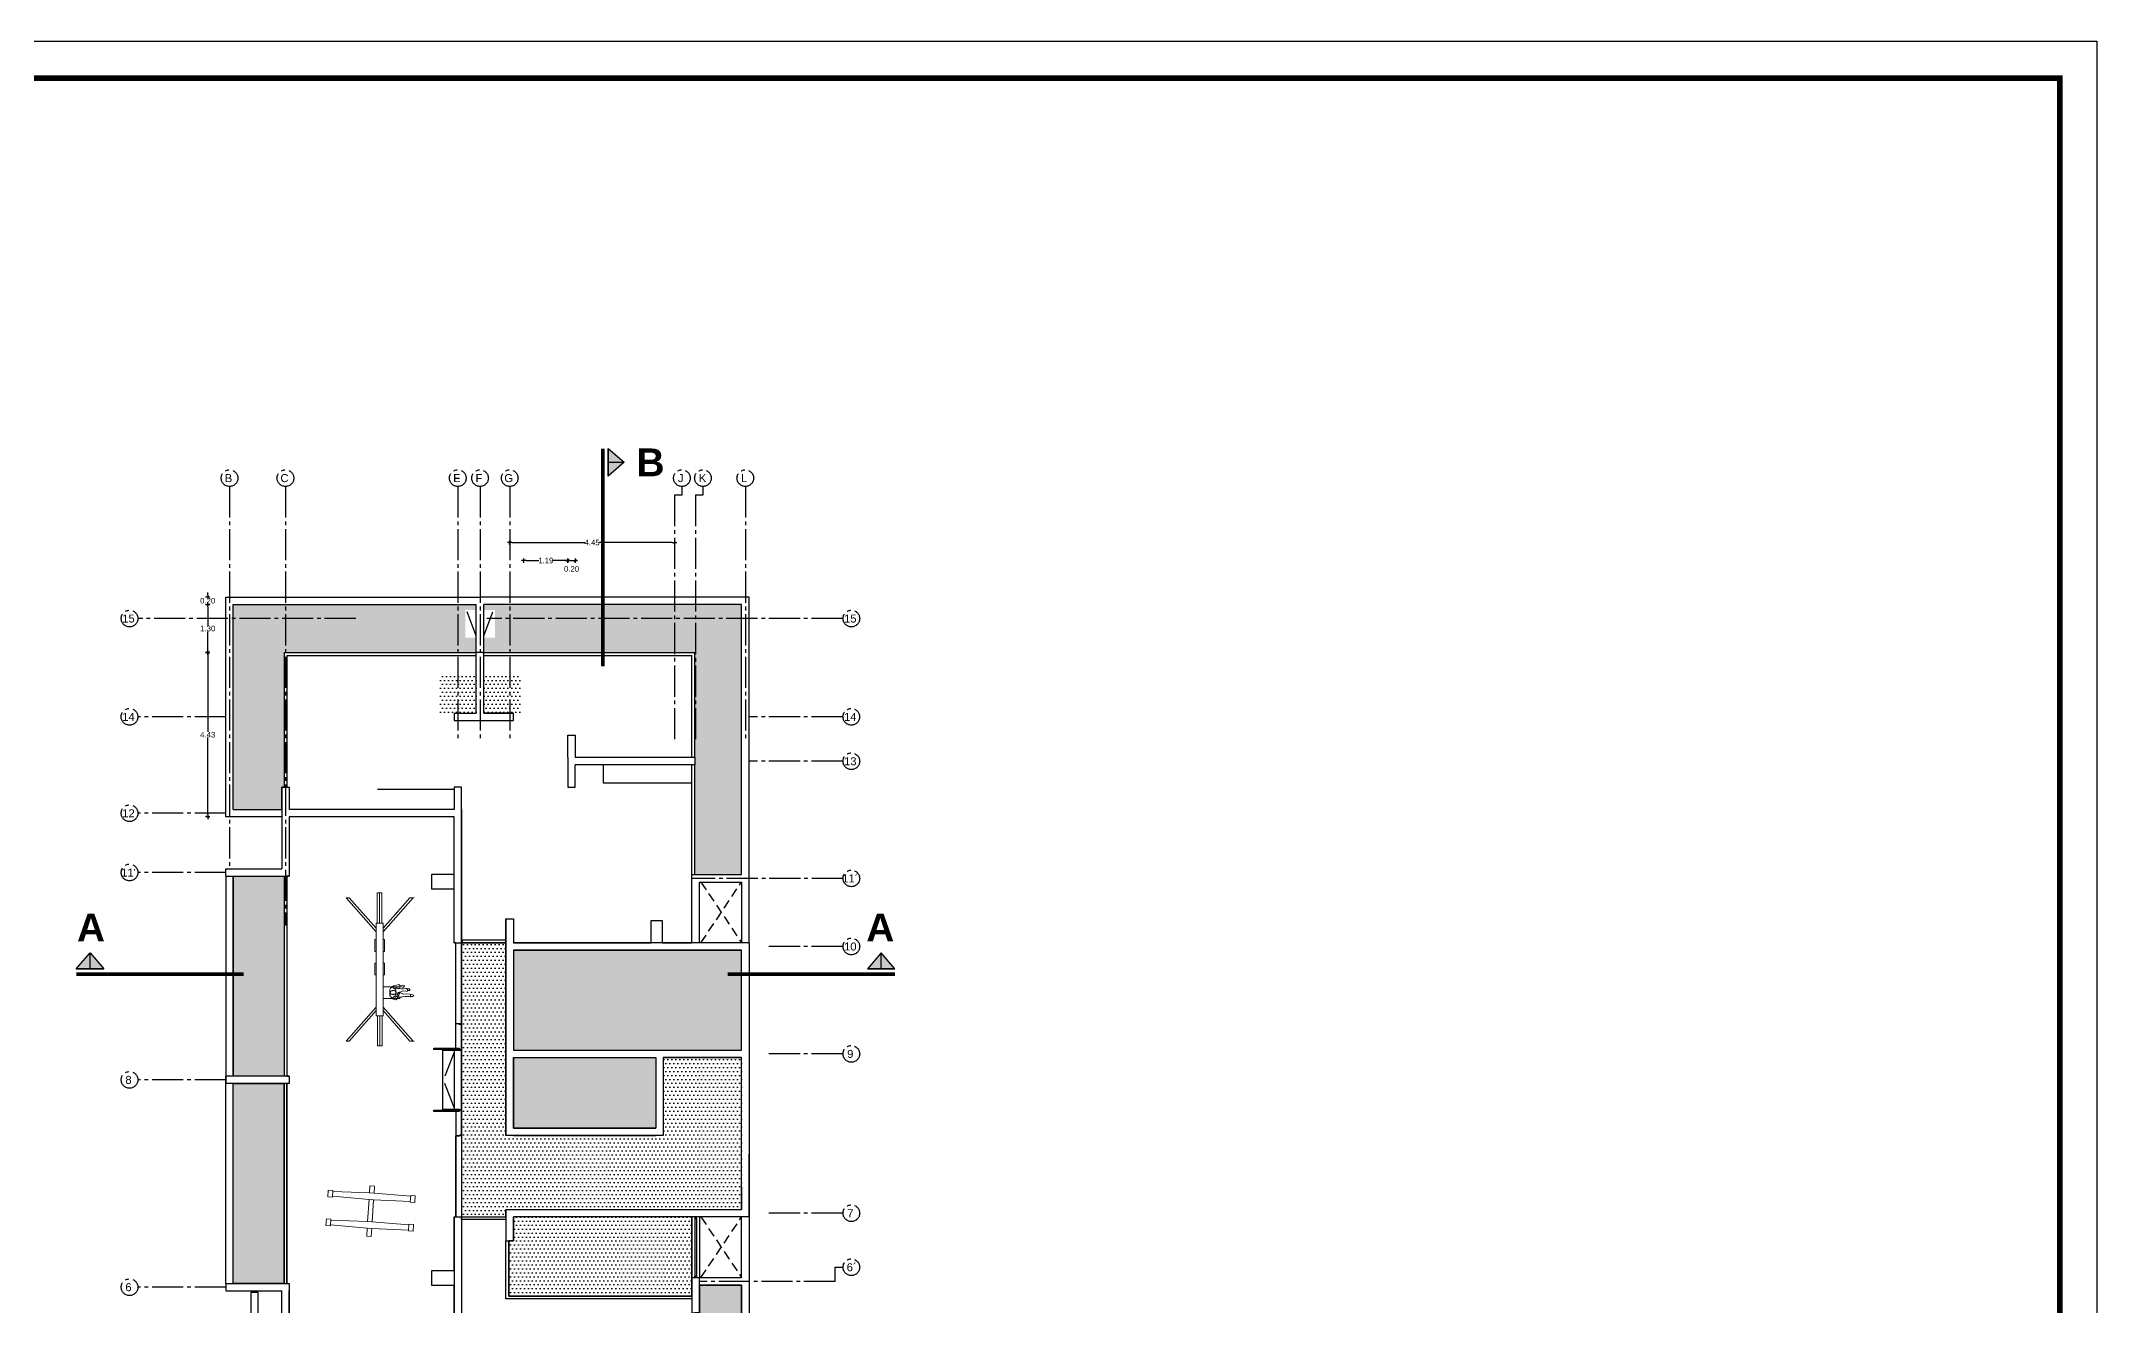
# Model space of a CAD drawing. Header units: millimetres. Extents: x 1217 to 2428, y 234 to 644.
# Drawn here: x 2373 to 2428.5, y 609.5 to 643.7 of the extents above; entities that cross this region are included whole.
import ezdxf

# ---------------------------------------------------------------- set-up
doc = ezdxf.new("R2010")
doc.units = ezdxf.units.MM
for name, pattern in [('ACAD_ISO04W100', [30, 24, -3, 0, -3]), ('DASHDOTX2', [0.84, 0.4, -0.2, 0.04, -0.2]), ('HIDDEN2', [0.1875, 0.125, -0.0625])]:
    doc.linetypes.add(name, pattern=pattern)
doc.layers.get('0').update_dxf_attribs({"lineweight": 5})
doc.layers.add('0.05', color=9, linetype='Continuous', lineweight=5)
for name, color, linetype in [('0.1', 251, 'Continuous'), ('0.2', 2, 'Continuous'), ('CORTES', 30, 'Continuous'), ('EJES', 8, 'Continuous'), ('MUROS', 7, 'Continuous'), ('TABIQUES', 4, 'Continuous')]:
    doc.layers.add(name, color=color, linetype=linetype)
doc.styles.add('INTERARQ', font='arial.ttf')
doc.styles.get("Standard").update_dxf_attribs({"font": 'arial.ttf'})
doc.dimstyles.new('ESCALA_1-50', dxfattribs={"dimtxt": 0.15, "dimasz": 0.06, "dimexe": 0.18, "dimexo": 0.0625, "dimgap": 0, "dimtad": 0, "dimtih": 1, "dimtoh": 1, "dimzin": 0, "dimdsep": 46, "dimtxsty": 'INTERARQ', "dimblk": 'DIMTICK', "dimcen": 0, "dimse1": 1, "dimse2": 1, "dimclrd": 256, "dimclre": 1, "dimclrt": 2, "dimadec": 0, "dimazin": 0, "dimtfac": 4.5, "dimtofl": 0, "dimtmove": 2, "dimatfit": 3, "dimldrblk": 'DIMTICK', "dimfxl": 1, "dimtolj": 1, "dimtzin": 0, "dimarcsym": 0})

# ---------------------------------------------------------------- blocks, each defined once
blk = doc.blocks.new('A$C6AC27FCF')
for p, q in [((-0.564, 0.067), (-0.567, 0.045)), ((-0.567, 0.045), (-0.553, 0.03)), ((-0.541, 0.098), (-0.564, 0.067)), ((-0.553, 0.03), (-0.479, 0.031)), ((-0.496, 0.104), (-0.541, 0.098)), ((-0.451, 0.098), (-0.496, 0.104)), ((-0.479, 0.031), (-0.458, 0.001)), ((-0.458, 0.001), (-0.409, 0.013)), ((-0.448, 0.117), (-0.451, 0.098)), ((-0.409, 0.109), (-0.448, 0.117)), ((-0.316, 0.098), (-0.409, 0.109)), ((-0.409, 0.013), (-0.319, 0.016)), ((-0.319, 0.016), (-0.268, 0.002)), ((-0.253, 0.098), (-0.316, 0.098)), ((-0.268, 0.002), (-0.209, -0.015)), ((-0.226, 0.104), (-0.253, 0.098)), ((-0.15, 0.109), (-0.226, 0.104)), ((-0.068, 0.118), (-0.15, 0.109)), ((-0.017, 0.126), (-0.068, 0.118)), ((0.031, 0.133), (-0.017, 0.126)), ((0.084, 0.216), (0.061, 0.222)), ((0.11, 0.197), (0.084, 0.216)), ((0.163, 0.16), (0.11, 0.197)), ((0.203, 0.123), (0.163, 0.16)), ((0.228, 0.076), (0.203, 0.123)), ((0.225, -0.17), (0.228, 0.076)), ((-0.68, -0.136), (-0.719, -0.153)), ((-0.719, -0.153), (-0.719, -0.173)), ((-0.719, -0.173), (-0.696, -0.201)), ((-0.696, -0.201), (-0.587, -0.204)), ((-0.646, -0.127), (-0.68, -0.136)), ((-0.589, -0.133), (-0.646, -0.127)), ((-0.581, -0.117), (-0.589, -0.133)), ((-0.587, -0.204), (-0.576, -0.212)), ((-0.426, -0.105), (-0.581, -0.117)), ((-0.576, -0.212), (-0.53, -0.206)), ((-0.53, -0.206), (-0.462, -0.204)), ((-0.462, -0.204), (-0.386, -0.206)), ((-0.333, -0.111), (-0.426, -0.105)), ((-0.386, -0.206), (-0.353, -0.212)), ((-0.353, -0.212), (-0.307, -0.204)), ((-0.291, -0.102), (-0.333, -0.111)), ((-0.307, -0.204), (-0.245, -0.229)), ((-0.2, -0.065), (-0.291, -0.102)), ((-0.245, -0.229), (-0.166, -0.229)), ((-0.209, -0.015), (-0.096, -0.046)), ((-0.162, -0.058), (-0.2, -0.065)), ((-0.166, -0.229), (-0.09, -0.226)), ((-0.096, -0.046), (-0.135, -0.053)), ((-0.09, -0.226), (-0.081, -0.226)), ((-0.017, -0.336), (0.053, -0.33)), ((0.053, -0.33), (0.118, -0.294)), ((0.118, -0.294), (0.189, -0.215)), ((0.189, -0.215), (0.203, -0.198)), ((0.203, -0.198), (0.225, -0.17))]:
    blk.add_line(p, q)
for points in [[(-0.451, 0.098), (-0.465, 0.08), (-0.475, 0.056), (-0.479, 0.031)], [(0.031, 0.133), (-0.069, 0.17), (-0.179, 0.187), (-0.173, 0.204), (-0.306, 0.156), (-0.318, 0.164), (-0.282, 0.18), (-0.358, 0.2), (-0.355, 0.22), (-0.257, 0.241), (-0.165, 0.24), (-0.124, 0.272), (0.061, 0.222)], [(0.141, -0.116), (0.172, -0.108), (0.203, -0.08), (0.217, -0.037), (0.189, 0.002), (0.161, 0.019), (0.135, 0.025), (0.118, 0.039), (0.084, 0.033), (0.068, 0.028), (0.045, 0.022), (0.014, 0.016), (0, -0.001), (-0.011, -0.029), (-0.017, -0.037), (-0.037, -0.049), (-0.014, -0.06), (-0.014, -0.082), (0, -0.099), (0.034, -0.111), (0.062, -0.113), (0.073, -0.113), (0.084, -0.127), (0.13, -0.13), (0.132, -0.122)], [(-0.014, -0.003), (-0.006, 0.045), (0.028, 0.098), (0.138, 0.168)], [(-0.589, -0.133), (-0.585, -0.155), (-0.592, -0.17), (-0.587, -0.204)], [(0.013, -0.234), (-0.004, -0.225), (-0.043, -0.187), (-0.054, -0.2), (-0.083, -0.062), (-0.097, -0.056), (-0.091, -0.095), (-0.148, -0.041), (-0.164, -0.054), (-0.13, -0.149), (-0.081, -0.226), (-0.074, -0.268), (-0.017, -0.336)], [(0.139, -0.27), (0.014, -0.175), (0, -0.144), (-0.017, -0.113), (-0.017, -0.082)], [(-0.004, -0.225), (0.02, -0.223), (0.034, -0.237), (0.034, -0.237), (0.013, -0.234)]]:
    blk.add_lwpolyline(points)
blk = doc.blocks.new('columpio')
at = {"layer": '0.05'}
for p, q in [((2395.688, 1084.931), (2395.524, 1084.931)), ((2396.756, 1083.57), (2395.564, 1084.931)), ((2396.756, 1083.713), (2395.688, 1084.931)), ((2396.896, 1085.119), (2396.806, 1085.119)), ((2396.896, 1085.119), (2396.806, 1085.119)), ((2396.896, 1085.119), (2396.806, 1085.119)), ((2396.806, 1083.909), (2396.806, 1085.119)), ((2396.896, 1085.119), (2396.994, 1085.119)), ((2396.9, 1083.909), (2396.9, 1085.119)), ((2396.994, 1083.909), (2396.994, 1085.119)), ((2396.994, 1083.909), (2396.994, 1085.119)), ((2397.037, 1083.57), (2398.229, 1084.931)), ((2397.037, 1083.713), (2398.105, 1084.931)), ((2398.229, 1084.931), (2398.105, 1084.931)), ((2396.756, 1083.259), (2396.709, 1083.259)), ((2396.709, 1082.791), (2396.709, 1083.259)), ((2396.756, 1083.909), (2396.756, 1080.228)), ((2397.037, 1083.909), (2396.756, 1083.909)), ((2397.037, 1083.909), (2397.037, 1080.228)), ((2397.042, 1083.259), (2397.089, 1083.259)), ((2397.087, 1082.79), (2397.089, 1083.259)), ((2396.756, 1082.791), (2396.709, 1082.791)), ((2397.04, 1082.79), (2397.087, 1082.79)), ((2396.756, 1082.322), (2396.709, 1082.322)), ((2396.709, 1081.853), (2396.709, 1082.322)), ((2396.756, 1081.853), (2396.709, 1081.853)), ((2397.037, 1081.853), (2397.084, 1081.852)), ((2397.039, 1082.321), (2397.086, 1082.321)), ((2397.084, 1081.852), (2397.086, 1082.321)), ((2396.092, 1081.384), (2396.092, 1081.307)), ((2396.092, 1081.174), (2396.092, 1081.14)), ((2396.092, 1080.97), (2396.092, 1080.916)), ((2396.2, 1080.916), (2396.092, 1080.916)), ((2396.756, 1081.384), (2396.097, 1081.384)), ((2396.756, 1080.916), (2396.2, 1080.916)), ((2396.271, 1081.34), (2396.271, 1081.33)), ((2396.271, 1080.976), (2396.271, 1080.967)), ((2396.756, 1080.574), (2395.564, 1079.213)), ((2396.756, 1080.431), (2395.688, 1079.213)), ((2397.037, 1080.228), (2396.756, 1080.228)), ((2396.8, 1080.228), (2396.8, 1079.025)), ((2396.893, 1080.228), (2396.893, 1079.025)), ((2396.987, 1080.228), (2396.987, 1079.025)), ((2397.037, 1080.574), (2398.229, 1079.213)), ((2397.037, 1080.431), (2398.105, 1079.213)), ((2395.688, 1079.213), (2395.524, 1079.213)), ((2398.229, 1079.213), (2398.105, 1079.213)), ((2396.896, 1079.025), (2396.8, 1079.025)), ((2396.896, 1079.025), (2396.8, 1079.025)), ((2396.896, 1079.025), (2396.987, 1079.025))]:
    blk.add_line(p, q, dxfattribs=at)
blk.add_blockref('A$C6AC27FCF', (2396.26, 1081.199), dxfattribs=at)
blk = doc.blocks.new('balancín')
at = {"layer": '0.05'}
for p, q in [((2384.311, 1078.044), (2384.476, 1078.044)), ((2384.311, 1078.044), (2384.311, 1077.796)), ((2384.476, 1078.044), (2384.476, 1077.796)), ((2384.476, 1078), (2385.799, 1078.044)), ((2384.476, 1077.839), (2385.799, 1077.796)), ((2385.799, 1078.044), (2385.799, 1078.293)), ((2385.799, 1078.293), (2385.964, 1078.293)), ((2385.799, 1078.044), (2385.964, 1078.044)), ((2385.964, 1078.044), (2385.964, 1078.293)), ((2387.287, 1078.011), (2385.964, 1078.044)), ((2387.287, 1078.044), (2387.452, 1078.044)), ((2387.287, 1078.044), (2387.287, 1077.796)), ((2387.452, 1078.044), (2387.452, 1077.796)), ((2384.311, 1077.796), (2384.476, 1077.796)), ((2385.799, 1077.011), (2385.799, 1077.796)), ((2385.799, 1077.796), (2385.964, 1077.796)), ((2387.287, 1077.827), (2385.964, 1077.796)), ((2385.964, 1077.011), (2385.964, 1077.796)), ((2387.287, 1077.796), (2387.452, 1077.796)), ((2384.311, 1077.011), (2384.476, 1077.011)), ((2384.311, 1077.011), (2384.311, 1076.763)), ((2384.311, 1076.763), (2384.476, 1076.763)), ((2384.476, 1076.967), (2385.799, 1077.011)), ((2384.476, 1077.011), (2384.476, 1076.763)), ((2384.476, 1076.805), (2385.799, 1076.763)), ((2385.799, 1077.011), (2385.964, 1077.011)), ((2385.799, 1076.473), (2385.799, 1076.763)), ((2385.799, 1076.763), (2385.964, 1076.763)), ((2385.799, 1076.473), (2385.964, 1076.473)), ((2387.287, 1076.978), (2385.964, 1077.011)), ((2387.287, 1076.793), (2385.964, 1076.763)), ((2385.964, 1076.473), (2385.964, 1076.763)), ((2387.287, 1077.011), (2387.452, 1077.011)), ((2387.287, 1077.011), (2387.287, 1076.763)), ((2387.287, 1076.763), (2387.452, 1076.763)), ((2387.452, 1077.011), (2387.452, 1076.763))]:
    blk.add_line(p, q, dxfattribs=at)
blk = doc.blocks.new('DIMTICK')
at = {"color": 1}
for p, q in [((-1, 0), (1, 0)), ((0, 1), (0, -1))]:
    blk.add_line(p, q, dxfattribs=at)
at = {"color": 3, "const_width": 0.141}
blk.add_lwpolyline([(0.71, 0.71), (-0.71, -0.71)], dxfattribs=at)
blk = doc.blocks.new('*D1524')
at = {"layer": '0.1', "lineweight": -2, "ltscale": 3, "transparency": 16777216}
for p, q in [((2386.068, 629.641), (2386.414, 629.641)), ((2387.136, 629.641), (2386.79, 629.641))]:
    blk.add_line(p, q, dxfattribs=at)
at = {"layer": 'DEFPOINTS', "color": 0, "ltscale": 3, "transparency": 16777216}
for p in [(2387.196, 629.641), (2386.008, 626.682, 0), (2387.196, 624.924, 0)]:
    blk.add_point(p, dxfattribs=at)
at = {"layer": '0.1', "lineweight": -2, "ltscale": 3, "transparency": 16777216, "xscale": 0.06, "yscale": 0.06, "zscale": 0.06, "rotation": 180}
blk.add_blockref('DIMTICK', (2386.008, 629.641), dxfattribs=at)
at = {"layer": '0.1', "lineweight": -2, "ltscale": 3, "transparency": 16777216, "xscale": 0.06, "yscale": 0.06, "zscale": 0.06}
blk.add_blockref('DIMTICK', (2387.196, 629.641), dxfattribs=at)
at = {"layer": '0.1', "color": 2, "ltscale": 3, "transparency": 16777216, "insert": (2386.602, 629.641), "char_height": 0.15, "attachment_point": 5, "style": 'INTERARQ'}
blk.add_mtext('\\A1;1.19', dxfattribs=at)
blk = doc.blocks.new('*D1525')
at = {"layer": '0.1', "lineweight": -2, "ltscale": 3, "transparency": 16777216}
blk.add_line((2387.256, 629.641), (2387.336, 629.641), dxfattribs=at)
at = {"layer": 'DEFPOINTS', "color": 0, "ltscale": 3, "transparency": 16777216}
for p in [(2387.396, 629.641), (2387.196, 624.924, 0), (2387.396, 624.924)]:
    blk.add_point(p, dxfattribs=at)
at = {"layer": '0.1', "lineweight": -2, "ltscale": 3, "transparency": 16777216, "xscale": 0.06, "yscale": 0.06, "zscale": 0.06, "rotation": 180}
blk.add_blockref('DIMTICK', (2387.196, 629.641), dxfattribs=at)
at = {"layer": '0.1', "lineweight": -2, "ltscale": 3, "transparency": 16777216, "xscale": 0.06, "yscale": 0.06, "zscale": 0.06}
blk.add_blockref('DIMTICK', (2387.396, 629.641), dxfattribs=at)
at = {"layer": '0.1', "color": 2, "ltscale": 3, "transparency": 16777216, "insert": (2387.296, 629.415), "char_height": 0.15, "attachment_point": 5, "style": 'INTERARQ'}
blk.add_mtext('\\A1;0.20', dxfattribs=at)
blk = doc.blocks.new('*D1526')
at = {"layer": '0.1', "lineweight": -2, "ltscale": 3, "transparency": 16777216}
for p, q in [((2377.477, 627.096), (2377.477, 625.016)), ((2377.477, 622.782), (2377.477, 624.862))]:
    blk.add_line(p, q, dxfattribs=at)
at = {"layer": 'DEFPOINTS', "color": 0, "ltscale": 3, "transparency": 16777216}
for p in [(2377.477, 627.156), (2379.537, 627.156, 0), (2377.966, 622.722, 0)]:
    blk.add_point(p, dxfattribs=at)
at = {"layer": '0.1', "lineweight": -2, "ltscale": 3, "transparency": 16777216, "xscale": 0.06, "yscale": 0.06, "zscale": 0.06}
for p, rotation in [((2377.477, 627.156), 90), ((2377.477, 622.722), 270)]:
    blk.add_blockref('DIMTICK', p, dxfattribs=dict(at, rotation=rotation))
at = {"layer": '0.1', "color": 2, "ltscale": 3, "transparency": 16777216, "insert": (2377.477, 624.939), "char_height": 0.15, "attachment_point": 5, "style": 'INTERARQ'}
blk.add_mtext('\\A1;4.43', dxfattribs=at)
blk = doc.blocks.new('*D1527')
at = {"layer": '0.1', "lineweight": -2, "ltscale": 3, "transparency": 16777216}
for p, q in [((2377.477, 628.396), (2377.477, 627.883)), ((2377.477, 627.216), (2377.477, 627.73))]:
    blk.add_line(p, q, dxfattribs=at)
at = {"layer": 'DEFPOINTS', "color": 0, "ltscale": 3, "transparency": 16777216}
for p in [(2377.477, 628.456), (2378.166, 628.456), (2379.537, 627.156)]:
    blk.add_point(p, dxfattribs=at)
at = {"layer": '0.1', "lineweight": -2, "ltscale": 3, "transparency": 16777216, "xscale": 0.06, "yscale": 0.06, "zscale": 0.06}
for p, rotation in [((2377.477, 628.456), 90), ((2377.477, 627.156), 270)]:
    blk.add_blockref('DIMTICK', p, dxfattribs=dict(at, rotation=rotation))
at = {"layer": '0.1', "color": 2, "ltscale": 3, "transparency": 16777216, "insert": (2377.477, 627.806), "char_height": 0.15, "attachment_point": 5, "style": 'INTERARQ'}
blk.add_mtext('\\A1;1.30', dxfattribs=at)
blk = doc.blocks.new('*D1528')
at = {"layer": '0.1', "lineweight": -2, "ltscale": 3, "transparency": 16777216}
for p, q in [((2377.477, 628.716), (2377.477, 628.776)), ((2377.477, 628.396), (2377.477, 628.336))]:
    blk.add_line(p, q, dxfattribs=at)
at = {"layer": 'DEFPOINTS', "color": 0, "ltscale": 3, "transparency": 16777216}
for p in [(2377.477, 628.656), (2377.966, 628.656), (2378.166, 628.456)]:
    blk.add_point(p, dxfattribs=at)
at = {"layer": '0.1', "lineweight": -2, "ltscale": 3, "transparency": 16777216, "xscale": 0.06, "yscale": 0.06, "zscale": 0.06}
for p, rotation in [((2377.477, 628.656), 270), ((2377.477, 628.456), 90)]:
    blk.add_blockref('DIMTICK', p, dxfattribs=dict(at, rotation=rotation))
at = {"layer": '0.1', "color": 2, "ltscale": 3, "transparency": 16777216, "insert": (2377.477, 628.556), "char_height": 0.15, "attachment_point": 5, "style": 'INTERARQ'}
blk.add_mtext('\\A1;0.20', dxfattribs=at)
blk = doc.blocks.new('*D1545')
at = {"layer": '0.1', "lineweight": -2, "ltscale": 3, "transparency": 16777216}
for p, q in [((2385.687, 630.127), (2387.652, 630.127)), ((2390.014, 630.127), (2388.049, 630.127))]:
    blk.add_line(p, q, dxfattribs=at)
at = {"layer": 'DEFPOINTS', "color": 0, "ltscale": 3, "transparency": 16777216}
for p in [(2390.074, 630.127), (2385.627, 629.017, 0), (2390.074, 628.656, 0)]:
    blk.add_point(p, dxfattribs=at)
at = {"layer": '0.1', "lineweight": -2, "ltscale": 3, "transparency": 16777216, "xscale": 0.06, "yscale": 0.06, "zscale": 0.06, "rotation": 180}
blk.add_blockref('DIMTICK', (2385.627, 630.127), dxfattribs=at)
at = {"layer": '0.1', "lineweight": -2, "ltscale": 3, "transparency": 16777216, "xscale": 0.06, "yscale": 0.06, "zscale": 0.06}
blk.add_blockref('DIMTICK', (2390.074, 630.127), dxfattribs=at)
at = {"layer": '0.1', "color": 2, "ltscale": 3, "transparency": 16777216, "insert": (2387.851, 630.127), "char_height": 0.15, "attachment_point": 5, "style": 'INTERARQ'}
blk.add_mtext('\\A1;4.45', dxfattribs=at)

msp = doc.modelspace()

# ---------------------------------------------------------------- hatches: boundary and pattern name
at = {"layer": '0.1', "ltscale": 3}
h = msp.add_hatch(dxfattribs=at)
h.set_pattern_fill('TEXTURE', color=256, scale=0.25, pattern_type=2)
h.set_pattern_definition([(0, (-121.64268, -347.84415), (0.11, 0.19), [0.01, -0.1675, 0.0075, -0.0725, 0.015, -0.1775]), (10, (-121.69018, -347.74165), (0.067230114, 0.237786904), [0.0175, -0.0425, 0.0225, -0.1325, 0.0125, -0.165]), (20, (-121.71518, -347.82165), (0.1112257946, 0.184146878), [0.02, -0.1375, 0.0175, -0.1025, 0.0125, -0.08]), (30, (-121.64268, -347.83665), (-0.018307714, 0.21170989), [0.0125, -0.0825, 0.01, -0.1225, 0.0075, -0.1625]), (40, (-121.71268, -347.78165), (0.028196598, 0.1803086295), [0.01, -0.11, 0.0075, -0.07, 0.02, -0.1275]), (50, (-121.67518, -347.87165), (-0.066873221, 0.196444578), [0.005, -0.0925, 0.0125, -0.1525, 0.015, -0.0775]), (60, (-121.66768, -347.85415), (-0.082894192, 0.186423048), [0.0125, -0.1025, 0.005, -0.12, 0.01, -0.0925]), (70, (-121.69518, -347.88415), (-0.091576892, 0.1796557065), [0.0075, -0.0475, 0.015, -0.08, 0.01, -0.11]), (80, (-121.68268, -347.73665), (-0.173804453, 0.137266209), [0.0175, -0.11, 0.0075, -0.13, 0.015, -0.1225]), (90, (-121.66768, -347.84415), (-0.22, 0.0925), [0.015, -0.0775, 0.01, -0.1525, 0.005, -0.155]), (100, (-121.70768, -347.76665), (-0.206642882, 0.120954409), [0.0175, -0.0975, 0.015, -0.08, 0.0175, -0.1825]), (110, (-121.72518, -347.90915), (-0.200366951, 0.068075949), [0.02, -0.065, 0.01, -0.1325, 0.015, -0.145]), (120, (-121.79268, -347.87915), (-0.238874954, 0.023743557), [0.0125, -0.1675, 0.015, -0.0775, 0.0175, -0.1025]), (130, (-121.73768, -347.93415), (-0.232589806, 0.059388401), [0.0075, -0.055, 0.01, -0.1075, 0.02, -0.14]), (140, (-121.81268, -347.73415), (-0.18383071, -0.02850474), [0.015, -0.09, 0.0175, -0.0775, 0.01, -0.105]), (150, (-121.60518, -347.94915), (-0.170687477, -0.100639382), [0.01, -0.07, 0.02, -0.155, 0.0175, -0.1425]), (160, (-121.77018, -347.80915), (-0.198250895, -0.135357241), [0.015, -0.105, 0.0125, -0.095, 0.01, -0.1525]), (170, (-121.75518, -347.86915), (-0.179703373, -0.140935971), [0.0225, -0.0825, 0.015, -0.1125, 0.02, -0.11])])
h.paths.add_polyline_path([(2379.537, 608.327), (2378.166, 608.327), (2378.166, 599.426), (2383.306, 599.426), (2383.306, 600.713), (2381.986, 600.713), (2381.986, 602.998), (2379.476, 602.998), (2379.476, 603.51), (2379.537, 603.51)])
h.paths.add_polyline_path([(2379.536, 610.127), (2378.166, 610.127), (2378.166, 615.524), (2379.536, 615.524)])
h.paths.add_polyline_path([(2379.536, 615.724), (2378.166, 615.724), (2378.166, 621.122), (2379.536, 621.122)])
h.paths.add_polyline_path([(2384.926, 628.456), (2391.886, 628.456), (2391.886, 621.164), (2390.621, 621.163), (2390.621, 627.156), (2384.926, 627.156), (2384.926, 627.557), (2385.226, 627.557), (2385.226, 628.306), (2384.926, 628.306)])
edge = h.paths.add_edge_path()
edge.add_line((2391.886, 610.085), (2390.746, 610.085))
edge.add_line((2390.746, 610.085), (2390.746, 609.335))
edge.add_line((2390.746, 609.335), (2390.621, 609.335))
edge.add_line((2390.621, 609.335), (2390.621, 602.998))
edge.add_line((2390.621, 602.998), (2390.176, 602.998))
edge.add_line((2390.176, 602.998), (2390.176, 602.339))
edge.add_line((2390.176, 602.339), (2390.151, 602.339))
edge.add_line((2390.151, 602.339), (2390.151, 600.713))
edge.add_line((2390.151, 600.713), (2386.346, 600.713))
edge.add_line((2386.346, 600.713), (2386.346, 599.426))
edge.add_line((2386.346, 599.426), (2391.886, 599.426))
edge.add_line((2391.886, 599.426), (2391.886, 610.085))
h.paths.add_polyline_path([(2379.537, 627.156), (2384.726, 627.156), (2384.726, 627.557), (2384.426, 627.557), (2384.426, 628.306), (2384.726, 628.306), (2384.726, 628.456), (2378.166, 628.456), (2378.166, 622.921), (2379.476, 622.921), (2379.476, 623.521), (2379.54, 623.521)])
h = msp.add_hatch(dxfattribs=at)
h.set_pattern_fill('DOTS', color=256, scale=0.0675)
h.set_pattern_definition([(0, (-121.82268, -347.96415), (0.053578128, 0.1071562556), [0, -0.1071562556])])
h.paths.add_polyline_path([(2384.726, 626.608), (2384.227, 626.608), (2384.227, 625.524), (2384.726, 625.524)])
h.paths.add_polyline_path([(2384.227, 626.608), (2383.714, 626.608), (2383.714, 625.524), (2384.125, 625.524), (2384.125, 625.524), (2384.227, 625.524)])
h.paths.add_polyline_path([(2385.628, 626.608), (2384.926, 626.608), (2384.926, 625.524), (2385.628, 625.524)])
h.paths.add_polyline_path([(2385.938, 626.608), (2385.628, 626.608), (2385.628, 625.524), (2385.727, 625.524), (2385.938, 625.524)])
h = msp.add_hatch(dxfattribs=at)
h.set_pattern_fill('DOTS', color=256, scale=0.0675)
h.set_pattern_definition([(0, (1186.69222, -211.82304), (0.053578128, 0.107156256), [0, -0.107156256])])
h.paths.add_polyline_path([(2385.527, 619.321), (2384.325, 619.321), (2384.325, 611.927), (2385.527, 611.927), (2385.527, 612.124), (2391.886, 612.123), (2391.887, 616.224), (2389.767, 616.224), (2389.767, 614.124), (2385.527, 614.124)])
h = msp.add_hatch(dxfattribs=at)
h.set_pattern_fill('DOTS', color=256, scale=0.0375)
h.set_pattern_definition([(0, (1582.40451, 82.24349), (0.0297656266, 0.059531253), [0, -0.059531253])])
h.paths.add_polyline_path([(2385.727, 616.425), (2391.887, 616.424), (2391.887, 619.124), (2385.727, 619.124)])
h = msp.add_hatch(dxfattribs=at)
h.set_pattern_fill('DOTS', color=256, scale=0.0225)
h.set_pattern_definition([(0, (1582.404508, 82.04349), (0.017859376, 0.0357187519), [0, -0.0357187519])])
h.paths.add_polyline_path([(2385.727, 616.224), (2389.567, 616.224), (2389.567, 614.324), (2385.727, 614.324)])
h = msp.add_hatch(dxfattribs=at)
h.set_pattern_fill('DOTS', color=256, scale=0.0675)
h.set_pattern_definition([(0, (1582.40451, 82.24349), (0.053578128, 0.107156256), [0, -0.107156256])])
h.paths.add_polyline_path([(2385.727, 611.924), (2385.727, 611.274), (2385.602, 611.274), (2385.602, 609.785), (2390.546, 609.785), (2390.546, 611.924)])
at = {"layer": 'CORTES', "ltscale": 3}
h = msp.add_hatch(color=256, dxfattribs=at)
h.dxf.hatch_style = 1
h.paths.add_polyline_path([(2388.717, 632.294), (2388.286, 631.922), (2388.286, 632.294)])
h.paths.add_polyline_path([(2388.717, 632.294), (2388.286, 632.294), (2388.286, 632.665)])
h = msp.add_hatch(color=256, dxfattribs=at)
h.dxf.hatch_style = 1
h.paths.add_polyline_path([(2374.302, 619.053), (2374.674, 618.623), (2374.302, 618.623)])
h.paths.add_polyline_path([(2374.302, 619.053), (2374.302, 618.623), (2373.931, 618.623)])
h = msp.add_hatch(color=256, dxfattribs=at)
h.dxf.hatch_style = 1
h.paths.add_polyline_path([(2395.652, 619.053), (2396.023, 618.623), (2395.652, 618.623)])
h.paths.add_polyline_path([(2395.652, 619.053), (2395.652, 618.623), (2395.281, 618.623)])

# ---------------------------------------------------------------- linework, layer by layer
at = {"layer": '0.1', "ltscale": 3, "elevation": 0}
for points in [[(2338.461, 583.663), (2338.461, 643.663), (2428.461, 643.663), (2428.461, 583.663), (2338.461, 583.663)], [(2384.325, 622.921), (2384.325, 619.379), (2384.342, 619.379), (2384.342, 619.379), (2384.342, 619.343), (2384.353, 619.343), (2384.353, 619.321), (2385.009, 619.321), (2385.527, 619.321), (2385.527, 619.974), (2385.727, 619.974), (2385.727, 619.324), (2388.112, 619.324), (2389.446, 619.324), (2389.446, 619.924), (2389.746, 619.924), (2389.746, 619.324), (2390.546, 619.324), (2390.546, 623.636), (2388.161, 623.636), (2388.161, 624.124), (2387.396, 624.124)], [(2382.061, 623.471), (2384.125, 623.471), (2384.126, 622.921)], [(2383.825, 616.423), (2384.266, 616.423), (2384.266, 616.44), (2383.579, 616.44), (2383.579, 616.476), (2384.266, 616.477), (2384.266, 616.44), (2384.302, 616.44), (2384.302, 616.452), (2384.325, 616.452), (2384.325, 617.108), (2384.302, 617.108), (2384.302, 617.119), (2384.266, 617.119), (2384.266, 617.136), (2384.175, 617.136), (2384.175, 619.321), (2384.126, 619.321), (2384.126, 620.769), (2383.523, 620.769), (2383.523, 621.174), (2384.126, 621.174), (2384.126, 622.721), (2379.676, 622.721), (2379.676, 621.122), (2379.611, 621.122), (2379.611, 615.724), (2379.676, 615.724), (2379.676, 615.524), (2379.611, 615.524), (2379.611, 610.127), (2379.676, 610.127), (2379.676, 608.527)], [(2385.527, 619.321), (2384.325, 619.321), (2384.325, 611.927), (2385.527, 611.927), (2385.527, 612.124), (2391.886, 612.123), (2391.887, 616.224), (2389.767, 616.224), (2389.767, 614.124), (2385.527, 614.124), (2385.527, 619.321)], [(2385.527, 618.175), (2385.527, 619.125)], [(2384.126, 608.528), (2384.126, 610.074), (2383.523, 610.074), (2383.523, 610.479), (2384.126, 610.479), (2384.126, 611.928), (2384.175, 611.928), (2384.175, 614.113), (2384.266, 614.113), (2384.266, 614.13), (2384.302, 614.13), (2384.302, 614.141), (2384.325, 614.141), (2384.325, 614.797), (2384.302, 614.797), (2384.302, 614.808), (2384.266, 614.808), (2384.266, 614.772), (2383.579, 614.772), (2383.579, 614.808), (2384.266, 614.808), (2384.266, 614.825), (2383.825, 614.825), (2383.825, 616.423)], [(2392.086, 614.525), (2392.084, 612.725)], [(2385.727, 611.924), (2385.727, 611.274), (2385.602, 611.274), (2385.602, 609.785), (2390.546, 609.785), (2390.546, 611.924), (2385.727, 611.924)], [(2391.886, 610.085), (2390.746, 610.085), (2390.746, 609.335), (2390.621, 609.335), (2390.621, 602.998), (2390.176, 602.998), (2390.176, 602.339), (2390.151, 602.339), (2390.151, 600.713), (2386.346, 600.713), (2386.346, 599.426), (2391.886, 599.426), (2391.886, 610.085)]]:
    msp.add_lwpolyline(points, dxfattribs=at)
at = {"layer": '0.1', "ltscale": 3, "const_width": 0.15, "elevation": 0}
msp.add_lwpolyline([(2339.461, 584.663), (2339.461, 642.663), (2427.461, 642.663), (2427.461, 584.663)], close=True, dxfattribs=at)
at = {"layer": '0.1', "linetype": 'ByBlock', "elevation": 0}
for points in [[(2384.726, 627.607), (2384.476, 628.256)], [(2384.926, 627.607), (2385.176, 628.256)], [(2384.125, 616.373), (2383.875, 615.724)], [(2384.125, 616.373), (2383.875, 615.724)], [(2384.125, 614.875), (2383.875, 615.524)], [(2384.125, 614.875), (2383.875, 615.524)]]:
    msp.add_lwpolyline(points, dxfattribs=at)
at = {"layer": '0.1', "ltscale": 3, "elevation": 0}
for points in [[(2379.536, 615.724), (2378.166, 615.724), (2378.166, 621.122), (2379.536, 621.122)], [(2385.727, 616.224), (2389.567, 616.224), (2389.567, 614.324), (2385.727, 614.324)], [(2379.536, 610.127), (2378.166, 610.127), (2378.166, 615.524), (2379.536, 615.524)]]:
    msp.add_lwpolyline(points, close=True, dxfattribs=at)
at = {"layer": '0.1', "color": 5, "ltscale": 3, "elevation": 0}
for points in [[(2384.175, 617.136), (2384.175, 619.321)], [(2384.175, 616.423), (2384.175, 619.321)], [(2384.325, 619.321), (2385.527, 619.321), (2385.527, 619.396), (2384.325, 619.396), (2384.325, 619.321)], [(2384.325, 617.136), (2384.325, 619.321)], [(2384.325, 616.423), (2384.325, 619.321)], [(2384.325, 617.136), (2384.175, 617.136)], [(2384.175, 614.825), (2384.175, 611.927)], [(2384.325, 614.825), (2384.325, 611.927)], [(2384.175, 614.113), (2384.175, 611.928)], [(2384.325, 614.113), (2384.175, 614.113)], [(2384.325, 614.113), (2384.325, 611.928)], [(2384.325, 611.927), (2385.527, 611.927), (2385.527, 611.852), (2384.325, 611.852), (2384.325, 611.927)], [(2390.546, 609.71), (2385.527, 609.71), (2385.527, 611.274)], [(2390.546, 609.785), (2385.602, 609.785), (2385.602, 611.274)], [(2390.546, 609.71), (2385.527, 609.71), (2385.527, 610.562)], [(2390.546, 609.785), (2385.602, 609.785), (2385.602, 610.562)]]:
    msp.add_lwpolyline(points, dxfattribs=at)
at = {"layer": '0.1', "elevation": 0}
for points in [[(2390.623, 611.883), (2390.623, 610.285)], [(2390.664, 611.883), (2390.664, 610.285)]]:
    msp.add_lwpolyline(points, dxfattribs=at)
at = {"layer": '0.2'}
for p, q in [((2384.726, 627.156, 0), (2384.726, 628.456, 0)), ((2384.926, 627.156, 0), (2384.926, 628.456, 0)), ((2384.726, 625.524, 0), (2384.726, 627.156, 0)), ((2384.926, 625.524, 0), (2384.926, 627.156, 0)), ((2384.125, 625.524, 0), (2384.726, 625.524, 0)), ((2385.727, 625.524, 0), (2384.926, 625.524, 0)), ((2379.476, 622.721, 0), (2377.966, 622.721, 0)), ((2378.166, 622.921, 0), (2379.476, 622.921, 0)), ((2377.966, 621.122, 0), (2379.676, 621.122, 0)), ((2377.966, 621.122, 0), (2377.966, 615.724, 0)), ((2378.166, 621.122, 0), (2378.166, 615.724, 0)), ((2391.886, 620.964, 0), (2391.886, 619.324, 0)), ((2384.125, 619.321, 0), (2384.325, 619.321, 0)), ((2379.676, 615.724, 0), (2377.966, 615.724, 0)), ((2379.676, 615.524, 0), (2377.966, 615.524, 0)), ((2377.966, 610.127, 0), (2377.966, 615.524, 0)), ((2378.166, 610.127, 0), (2378.166, 615.524, 0)), ((2391.886, 610.285, 0), (2391.886, 611.924, 0)), ((2391.886, 610.285, 0), (2391.886, 611.924, 0)), ((2392.086, 611.924, 0), (2392.086, 599.226, 0)), ((2390.746, 610.285, 0), (2391.886, 610.285, 0)), ((2390.746, 610.285, 0), (2391.886, 610.285, 0))]:
    msp.add_line(p, q, dxfattribs=at)
at = {"layer": '0.2', "color": 1}
for p, q in [((2379.536, 621.122, 0), (2379.536, 615.724, 0)), ((2379.611, 621.122, 0), (2379.611, 615.724, 0)), ((2379.536, 610.127, 0), (2379.536, 615.524, 0)), ((2379.611, 610.127, 0), (2379.611, 615.524, 0))]:
    msp.add_line(p, q, dxfattribs=at)
at = {"layer": '0.2', "elevation": 0}
for points in [[(2377.966, 622.721), (2377.966, 628.656), (2384.826, 628.656)], [(2392.086, 619.324), (2392.086, 628.656), (2384.826, 628.656)], [(2378.166, 622.921), (2378.166, 628.456), (2384.726, 628.456)], [(2391.886, 621.164), (2391.886, 628.456), (2384.926, 628.456)], [(2384.926, 627.156), (2384.726, 627.156)], [(2384.125, 625.524), (2384.125, 625.324), (2385.727, 625.324), (2385.727, 625.524)], [(2387.196, 624.324), (2387.196, 624.924), (2387.396, 624.924), (2387.396, 624.324)], [(2387.196, 624.324), (2387.196, 624.124)], [(2390.621, 624.324), (2387.396, 624.324)], [(2390.621, 624.324), (2390.621, 624.124)], [(2387.196, 624.124), (2387.196, 623.524), (2387.396, 623.524), (2387.396, 624.124)], [(2390.621, 624.124), (2387.396, 624.124)], [(2379.476, 622.921), (2379.476, 623.521), (2379.676, 623.521), (2379.676, 622.921)], [(2384.325, 622.921), (2384.325, 623.521), (2384.125, 623.521), (2384.126, 622.921)], [(2379.476, 622.921), (2379.476, 622.921), (2379.476, 621.322)], [(2384.126, 622.921), (2379.676, 622.921)], [(2384.126, 619.321), (2384.126, 622.721), (2379.676, 622.721), (2379.676, 621.122)], [(2384.325, 619.321), (2384.325, 622.921)], [(2377.966, 621.322), (2379.476, 621.322)], [(2377.966, 621.122), (2377.966, 621.322)], [(2390.546, 619.324), (2390.546, 621.163), (2391.886, 621.164)], [(2390.746, 619.324), (2390.746, 620.964), (2391.886, 620.964)], [(2377.966, 615.724), (2377.966, 615.524)], [(2379.676, 615.724), (2379.676, 615.524)], [(2384.325, 611.928), (2384.325, 608.327), (2379.476, 608.327), (2379.476, 609.927)], [(2384.126, 611.928), (2384.126, 608.527), (2379.676, 608.527), (2379.676, 609.927)], [(2390.664, 611.924), (2390.623, 611.924), (2390.623, 611.883), (2390.664, 611.883), (2390.664, 611.924)], [(2390.546, 610.285), (2390.546, 609.335), (2390.746, 609.335), (2390.746, 610.285)], [(2390.664, 610.285), (2390.623, 610.285), (2390.623, 610.326), (2390.664, 610.326), (2390.664, 610.285)], [(2377.966, 610.127), (2379.676, 610.127)], [(2377.966, 610.127), (2377.966, 609.927)], [(2377.966, 609.927), (2379.476, 609.927)], [(2378.838, 609.083), (2378.838, 609.884), (2378.638, 609.884), (2378.638, 609.283)], [(2379.676, 610.127), (2379.676, 609.927)], [(2391.886, 610.085), (2391.886, 599.426), (2386.346, 599.426)], [(2390.746, 610.085), (2391.886, 610.085)], [(2390.746, 610.085), (2391.886, 610.085)]]:
    msp.add_lwpolyline(points, dxfattribs=at)
at = {"layer": '0.2', "color": 1, "elevation": 0}
for points in [[(2379.538, 627.156), (2379.54, 623.521), (2379.476, 623.521), (2379.476, 622.921)], [(2379.537, 627.156), (2384.726, 627.156)], [(2379.612, 627.082), (2384.726, 627.082)], [(2379.612, 627.082), (2379.612, 623.521)], [(2384.926, 627.156), (2390.621, 627.156)], [(2384.926, 627.082), (2390.546, 627.082)], [(2390.546, 624.324), (2390.546, 627.082)], [(2390.621, 624.324), (2390.621, 627.156)], [(2390.546, 621.163), (2390.546, 624.124)], [(2390.621, 621.163), (2390.621, 624.124)]]:
    msp.add_lwpolyline(points, dxfattribs=at)
at = {"layer": 'CORTES', "color": 1, "linetype": 'DASHDOTX2', "ltscale": 1.5, "const_width": 0.1, "elevation": 0}
for points in [[(2388.14, 626.785), (2388.14, 632.665), (2388.14, 632.665)], [(2378.448, 618.477), (2373.931, 618.477), (2373.931, 618.477)], [(2391.506, 618.477), (2396.023, 618.477), (2396.023, 618.477)]]:
    msp.add_lwpolyline(points, dxfattribs=at)
at = {"layer": 'CORTES', "ltscale": 3, "elevation": 0}
for points in [[(2388.286, 632.665), (2388.286, 631.922), (2388.286, 632.294), (2388.717, 632.294), (2388.286, 631.922), (2388.286, 632.665), (2388.717, 632.294)], [(2373.931, 618.623), (2374.674, 618.623), (2374.302, 618.623), (2374.302, 619.053), (2374.674, 618.623), (2373.931, 618.623), (2374.302, 619.053)], [(2396.023, 618.623), (2395.281, 618.623), (2395.652, 618.623), (2395.652, 619.053), (2395.281, 618.623), (2396.023, 618.623), (2395.652, 619.053)]]:
    msp.add_lwpolyline(points, dxfattribs=at)
at = {"layer": 'EJES', "linetype": 'ACAD_ISO04W100', "ltscale": 0.035, "elevation": 0}
for points in [[(2378.066, 631.642), (2378.066, 621.393)], [(2378.066, 631.642), (2378.066, 621.393)], [(2379.576, 631.642), (2379.576, 619.794)], [(2384.227, 631.642), (2384.227, 624.792)], [(2384.827, 631.642), (2384.827, 624.792)], [(2385.628, 631.642), (2385.628, 624.792)], [(2390.074, 631.407), (2390.074, 624.792)], [(2390.645, 631.406), (2390.645, 624.792)], [(2391.987, 631.642), (2391.987, 624.792)], [(2381.472, 628.076), (2375.592, 628.076)], [(2394.613, 628.076), (2385.012, 628.076)], [(2377.966, 625.424), (2375.592, 625.424)], [(2394.613, 625.424), (2392.086, 625.424)], [(2394.613, 624.224), (2392.086, 624.224)], [(2377.966, 622.821), (2375.592, 622.821)], [(2377.966, 621.222), (2375.592, 621.222)], [(2394.622, 621.063), (2390.546, 621.063)], [(2394.613, 619.224), (2392.567, 619.224)], [(2394.613, 616.324), (2392.567, 616.324)], [(2377.966, 615.624), (2375.592, 615.624)], [(2394.613, 612.024), (2392.567, 612.024)], [(2394.408, 610.181), (2394.408, 610.565), (2394.622, 610.565)], [(2377.966, 610.027), (2375.592, 610.027)], [(2394.408, 610.181), (2390.746, 610.181)]]:
    msp.add_lwpolyline(points, dxfattribs=at)
at = {"layer": 'EJES', "ltscale": 3, "elevation": 0}
for points in [[(2390.275, 631.642), (2390.275, 631.406), (2390.076, 631.406)], [(2390.843, 631.642), (2390.843, 631.406), (2390.644, 631.406)]]:
    msp.add_lwpolyline(points, dxfattribs=at)
at = {"layer": 'EJES', "linetype": 'ACAD_ISO04W100', "ltscale": 0.035}
for centre in [(2378.066, 631.867, 0), (2379.576, 631.867, 0), (2379.576, 631.867, 0), (2384.226, 631.867, 0), (2384.226, 631.867, 0), (2384.826, 631.867, 0), (2384.826, 631.867, 0), (2384.826, 631.867, 0), (2384.826, 631.867, 0), (2385.627, 631.867, 0), (2385.627, 631.867, 0), (2385.627, 631.867, 0), (2385.627, 631.867, 0), (2390.275, 631.867, 0), (2390.843, 631.867, 0), (2391.986, 631.867, 0), (2375.367, 628.076, 0), (2375.367, 628.076, 0), (2394.847, 628.076, 0), (2394.847, 628.076, 0), (2375.366, 625.424, 0), (2375.366, 625.424, 0), (2394.846, 625.424, 0), (2394.846, 625.424, 0), (2394.847, 624.224, 0), (2394.847, 624.224, 0), (2375.367, 622.821, 0), (2375.367, 622.821, 0), (2375.367, 621.222, 0), (2375.367, 621.222, 0), (2394.847, 621.063, 0), (2394.847, 621.063, 0), (2394.847, 619.224, 0), (2394.847, 619.224, 0), (2394.847, 616.324, 0), (2394.847, 616.324, 0), (2375.367, 615.624, 0), (2375.367, 615.624, 0), (2394.847, 612.024, 0), (2394.847, 612.024, 0), (2394.847, 610.565, 0), (2394.847, 610.565, 0), (2375.367, 610.027, 0), (2375.367, 610.027, 0)]:
    msp.add_circle(centre, 0.225, dxfattribs=at)
at = {"layer": 'MUROS'}
for p, q in [((2384.926, 625.524, 0), (2385.727, 625.524, 0)), ((2384.126, 619.321, 0), (2384.325, 619.321, 0)), ((2390.016, 619.324, 0), (2385.727, 619.324, 0)), ((2392.086, 619.324, 0), (2385.727, 619.324, 0)), ((2390.016, 619.324, 0), (2385.727, 619.324, 0)), ((2392.087, 619.324, 0), (2385.727, 619.324, 0)), ((2385.727, 619.125, 0), (2391.887, 619.125, 0)), ((2385.727, 619.125, 0), (2391.887, 619.125, 0)), ((2385.727, 619.125, 0), (2391.887, 619.125, 0)), ((2385.727, 619.125, 0), (2385.727, 616.425, 0)), ((2385.727, 619.125, 0), (2391.887, 619.125, 0)), ((2391.887, 616.424, 0), (2391.887, 619.124, 0)), ((2384.125, 616.423, 0), (2384.325, 616.423, 0)), ((2384.125, 616.423, 0), (2384.125, 614.825, 0)), ((2384.125, 616.423, 0), (2384.325, 616.423, 0)), ((2384.125, 616.423, 0), (2384.125, 614.825, 0)), ((2384.325, 614.825, 0), (2384.325, 616.423, 0)), ((2384.325, 614.825, 0), (2384.325, 616.423, 0)), ((2385.727, 616.224, 0), (2385.727, 614.324, 0)), ((2385.727, 616.224, 0), (2389.567, 616.224, 0)), ((2385.727, 616.224, 0), (2385.727, 614.324, 0)), ((2385.727, 616.224, 0), (2389.567, 616.224, 0)), ((2389.567, 616.224, 0), (2389.567, 614.324, 0)), ((2389.567, 616.224, 0), (2389.567, 614.324, 0)), ((2389.767, 616.224, 0), (2389.767, 614.124, 0)), ((2389.767, 616.224, 0), (2391.887, 616.224, 0)), ((2389.767, 616.224, 0), (2389.767, 614.124, 0)), ((2391.886, 612.124, 0), (2391.887, 616.224, 0)), ((2384.125, 614.825, 0), (2384.325, 614.825, 0)), ((2384.125, 614.825, 0), (2384.325, 614.825, 0)), ((2389.567, 614.324, 0), (2385.727, 614.324, 0)), ((2385.727, 614.124, 0), (2385.527, 614.124, 0)), ((2389.767, 614.124, 0), (2385.527, 614.124, 0)), ((2391.886, 612.725, 0), (2391.886, 612.124, 0)), ((2392.086, 611.924, 0), (2392.086, 612.725, 0)), ((2384.125, 611.927, 0), (2384.325, 611.927, 0)), ((2384.126, 611.928, 0), (2384.325, 611.928, 0)), ((2390.746, 611.925, 0), (2385.727, 611.924, 0)), ((2390.546, 611.924, 0), (2385.727, 611.924, 0)), ((2392.086, 611.924, 0), (2390.746, 611.924, 0)), ((2392.086, 611.924, 0), (2390.746, 611.924, 0)), ((2390.546, 610.285, 0), (2390.746, 610.285, 0))]:
    msp.add_line(p, q, dxfattribs=at)
at = {"layer": 'MUROS', "color": 1}
for p, q in [((2390.546, 611.924, 0), (2390.546, 610.285, 0)), ((2390.746, 611.924, 0), (2390.746, 610.285, 0))]:
    msp.add_line(p, q, dxfattribs=at)
at = {"layer": 'MUROS', "elevation": 0}
for points in [[(2385.527, 619.974), (2385.727, 619.974), (2385.727, 619.324)], [(2385.527, 619.974), (2385.527, 619.125)], [(2392.086, 619.324), (2392.086, 614.525)], [(2392.087, 619.324), (2392.087, 610.181)], [(2385.527, 619.125), (2385.527, 614.124)], [(2385.527, 619.125), (2385.527, 614.124)], [(2377.966, 615.524), (2377.966, 615.724)], [(2385.727, 614.324), (2389.567, 614.324)], [(2385.727, 614.124), (2389.567, 614.124)], [(2389.767, 614.124), (2389.567, 614.124)], [(2385.527, 612.124), (2391.886, 612.124)], [(2385.527, 612.124), (2391.886, 612.124)], [(2385.527, 611.274), (2385.727, 611.274), (2385.727, 611.924)]]:
    msp.add_lwpolyline(points, dxfattribs=at)
msp.add_lwpolyline([(2385.727, 616.425), (2391.887, 616.424), (2391.887, 619.124), (2385.727, 619.124)], close=True, dxfattribs=at)
at = {"layer": 'MUROS', "ltscale": 3, "elevation": 0}
msp.add_lwpolyline([(2385.527, 612.124), (2385.527, 611.274)], dxfattribs=at)
msp.add_lwpolyline([(2385.527, 612.124), (2385.527, 611.274)], dxfattribs=at)
at = {"layer": 'TABIQUES', "color": 8, "linetype": 'HIDDEN2', "ltscale": 2, "elevation": 0}
for points in [[(2390.786, 619.324), (2391.886, 620.964)], [(2390.786, 620.964), (2391.886, 619.324)], [(2390.786, 611.924), (2391.886, 610.285)], [(2390.786, 610.285), (2391.886, 611.924)], [(2390.786, 611.924), (2391.886, 610.285)], [(2390.786, 610.285), (2391.886, 611.924)]]:
    msp.add_lwpolyline(points, dxfattribs=at)

# ---------------------------------------------------------------- block references
at = {"layer": '0.05', "xscale": -0.6775834020073442, "yscale": 0.6775834020073717, "zscale": 0.6775834020073442}
msp.add_blockref('columpio', (4006.214, -114.59, 0), dxfattribs=at)
at = {"layer": '0.05', "xscale": 0.7499672834843468, "yscale": 0.7499672834843468, "zscale": 0.7499672834843468, "rotation": 356.299999999994}
msp.add_blockref('balancín', (544.127, -78.77, -5.608), dxfattribs=at)

# ---------------------------------------------------------------- texts
at = {"layer": 'CORTES', "char_height": 0.75, "width": 2.9659, "attachment_point": 5}
for s, insert in [('{\\fArial|b1|i0|c0|p34;B}', (2389.428, 632.292, 0)), ('{\\fArial|b1|i0|c0|p34;A}', (2374.327, 619.736, 0)), ('{\\fArial|b1|i0|c0|p34;A}', (2395.628, 619.736, 0))]:
    msp.add_mtext(s, dxfattribs=dict(at, insert=insert))
at = {"layer": 'EJES', "char_height": 0.216, "attachment_point": 5}
for s, insert, width in [('B', (2378.038, 631.866, 0), 0.34435), ('B', (2378.038, 631.866, 0), 0.34435), ('C', (2379.548, 631.866, 0), 0.34435), ('C', (2379.548, 631.866, 0), 0.34435), ('E', (2384.198, 631.866, 0), 0.34435), ('F', (2384.198, 631.866, 0), 0.34435), ('F', (2384.798, 631.866, 0), 0.34435), ('G', (2385.599, 631.866, 0), 0.34435), ('J', (2390.241, 631.866, 0), 0.34437), ('K', (2390.832, 631.866, 0), 0.34437), ('L', (2391.952, 631.866, 0), 0.34437), ('15', (2375.339, 628.075, 0), 0.34437), ('15', (2394.819, 628.075, 0), 0.34437), ('14', (2375.338, 625.422, 0), 0.34435), ('14', (2394.818, 625.422, 0), 0.34435), ('13', (2394.819, 624.222, 0), 0.34435), ('12', (2375.339, 622.819, 0), 0.34435), ("11'", (2375.339, 621.22, 0), 0.34435), ('11´', (2394.819, 621.062, 0), 0.34435), ('10', (2394.819, 619.222, 0), 0.34435), ('9', (2394.819, 616.322, 0), 0.34435), ('8', (2375.339, 615.622, 0), 0.34435), ('7', (2394.819, 612.023, 0), 0.34435), ('6´', (2394.856, 610.563, 0), 0.34435), ('6', (2375.339, 610.025, 0), 0.34435)]:
    msp.add_mtext(s, dxfattribs=dict(at, insert=insert, width=width))

# ---------------------------------------------------------------- dimensions: what is measured, and where the dimension line sits
at = {"layer": '0.1', "ltscale": 3}
for base, p1, p2, picture, middle in [((2390.074, 630.127), (2385.627, 629.017, 0), (2390.074, 628.656, 0), '*D1545', (2387.851, 630.127)), ((2387.196, 629.641), (2386.008, 626.682, 0), (2387.196, 624.924, 0), '*D1524', (2386.602, 629.641))]:
    dim = msp.add_linear_dim(base=base, p1=p1, p2=p2, dimstyle='ESCALA_1-50', dxfattribs=at)
    dim.commit()
    dim.dimension.update_dxf_attribs({"geometry": picture, "text_midpoint": middle})
dim = msp.add_linear_dim(base=(2387.396, 629.641), p1=(2387.196, 624.924, 0), p2=(2387.396, 624.924), dimstyle='ESCALA_1-50', dxfattribs=at)
dim.commit()
dim.dimension.update_dxf_attribs({"geometry": '*D1525', "text_midpoint": (2387.296, 629.415), "dimtype": 160})
for base, p1, p2, picture, middle in [((2377.477, 628.656, 0), (2378.166, 628.456, 0), (2377.966, 628.656, 0), '*D1528', (2377.477, 628.556, 0)), ((2377.477, 628.456, 0), (2379.537, 627.156, 0), (2378.166, 628.456, 0), '*D1527', (2377.477, 627.806, 0)), ((2377.477, 627.156), (2377.966, 622.722, 0), (2379.537, 627.156, 0), '*D1526', (2377.477, 624.939))]:
    dim = msp.add_linear_dim(base=base, p1=p1, p2=p2, angle=90, dimstyle='ESCALA_1-50', dxfattribs=at)
    dim.commit()
    dim.dimension.update_dxf_attribs({"geometry": picture, "text_midpoint": middle})

doc.saveas('drawing.dxf')
